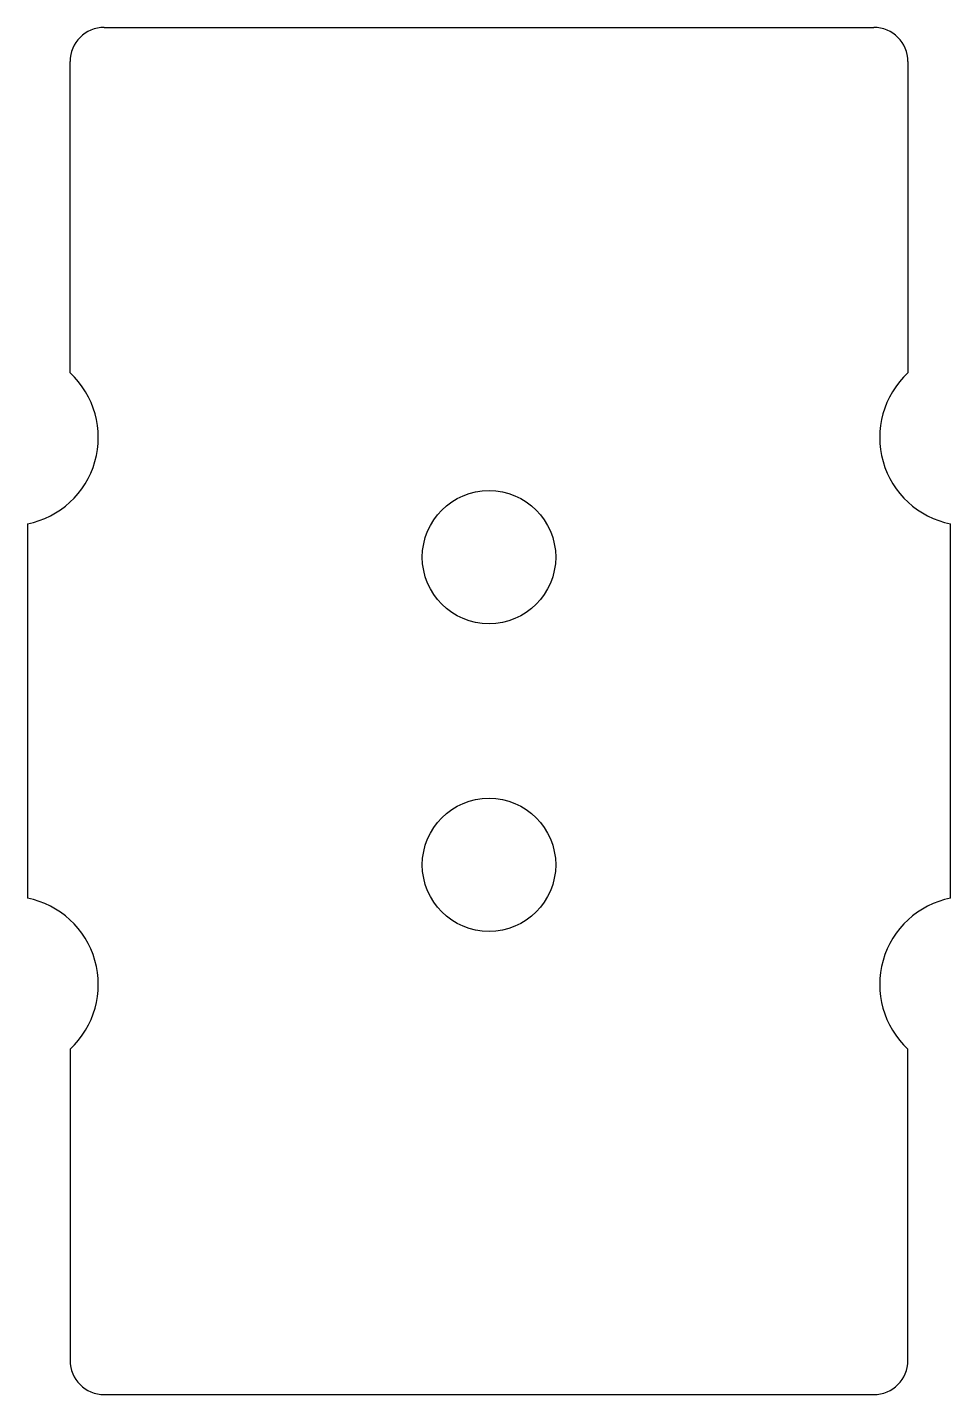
# Model space of a CAD drawing. Header units: millimetres. Extents: x -27 to 27, y -40 to 40.
import ezdxf

# ---------------------------------------------------------------- set-up
doc = ezdxf.new("R2010")
doc.units = ezdxf.units.MM

msp = doc.modelspace()

# ---------------------------------------------------------------- linework, layer by layer
at = {"color": 7, "linetype": 'Continuous', "lineweight": 25}
for p, q in [((-22.5, 40), (22.5, 40)), ((-24.5, 19.778), (-24.5, 38)), ((24.5, 38), (24.5, 19.778)), ((-27, 10.948), (-27, -10.948)), ((27, -10.948), (27, 10.948)), ((-24.5, -19.778), (-24.5, -38)), ((24.5, -38), (24.5, -19.778)), ((-22.5, -40), (22.5, -40))]:
    msp.add_line(p, q, dxfattribs=at)
for centre in [(0, 9), (0, -9)]:
    msp.add_circle(centre, 3.9, dxfattribs=at)
for centre, radius, start, end in [((-22.5, 38), 2, 90, 180), ((22.5, 38), 2, 0, 90), ((-28, 16), 5.15, 281.19652, 47.1867), ((28, 16), 5.15, 132.8133, 258.80348), ((-28, -16), 5.15, 312.8133, 78.80348), ((28, -16), 5.15, 101.19652, 227.1867), ((-22.5, -38), 2, 180, 270), ((22.5, -38), 2, 270, 0)]:
    msp.add_arc(centre, radius, start, end, dxfattribs=at)

doc.saveas('drawing.dxf')
